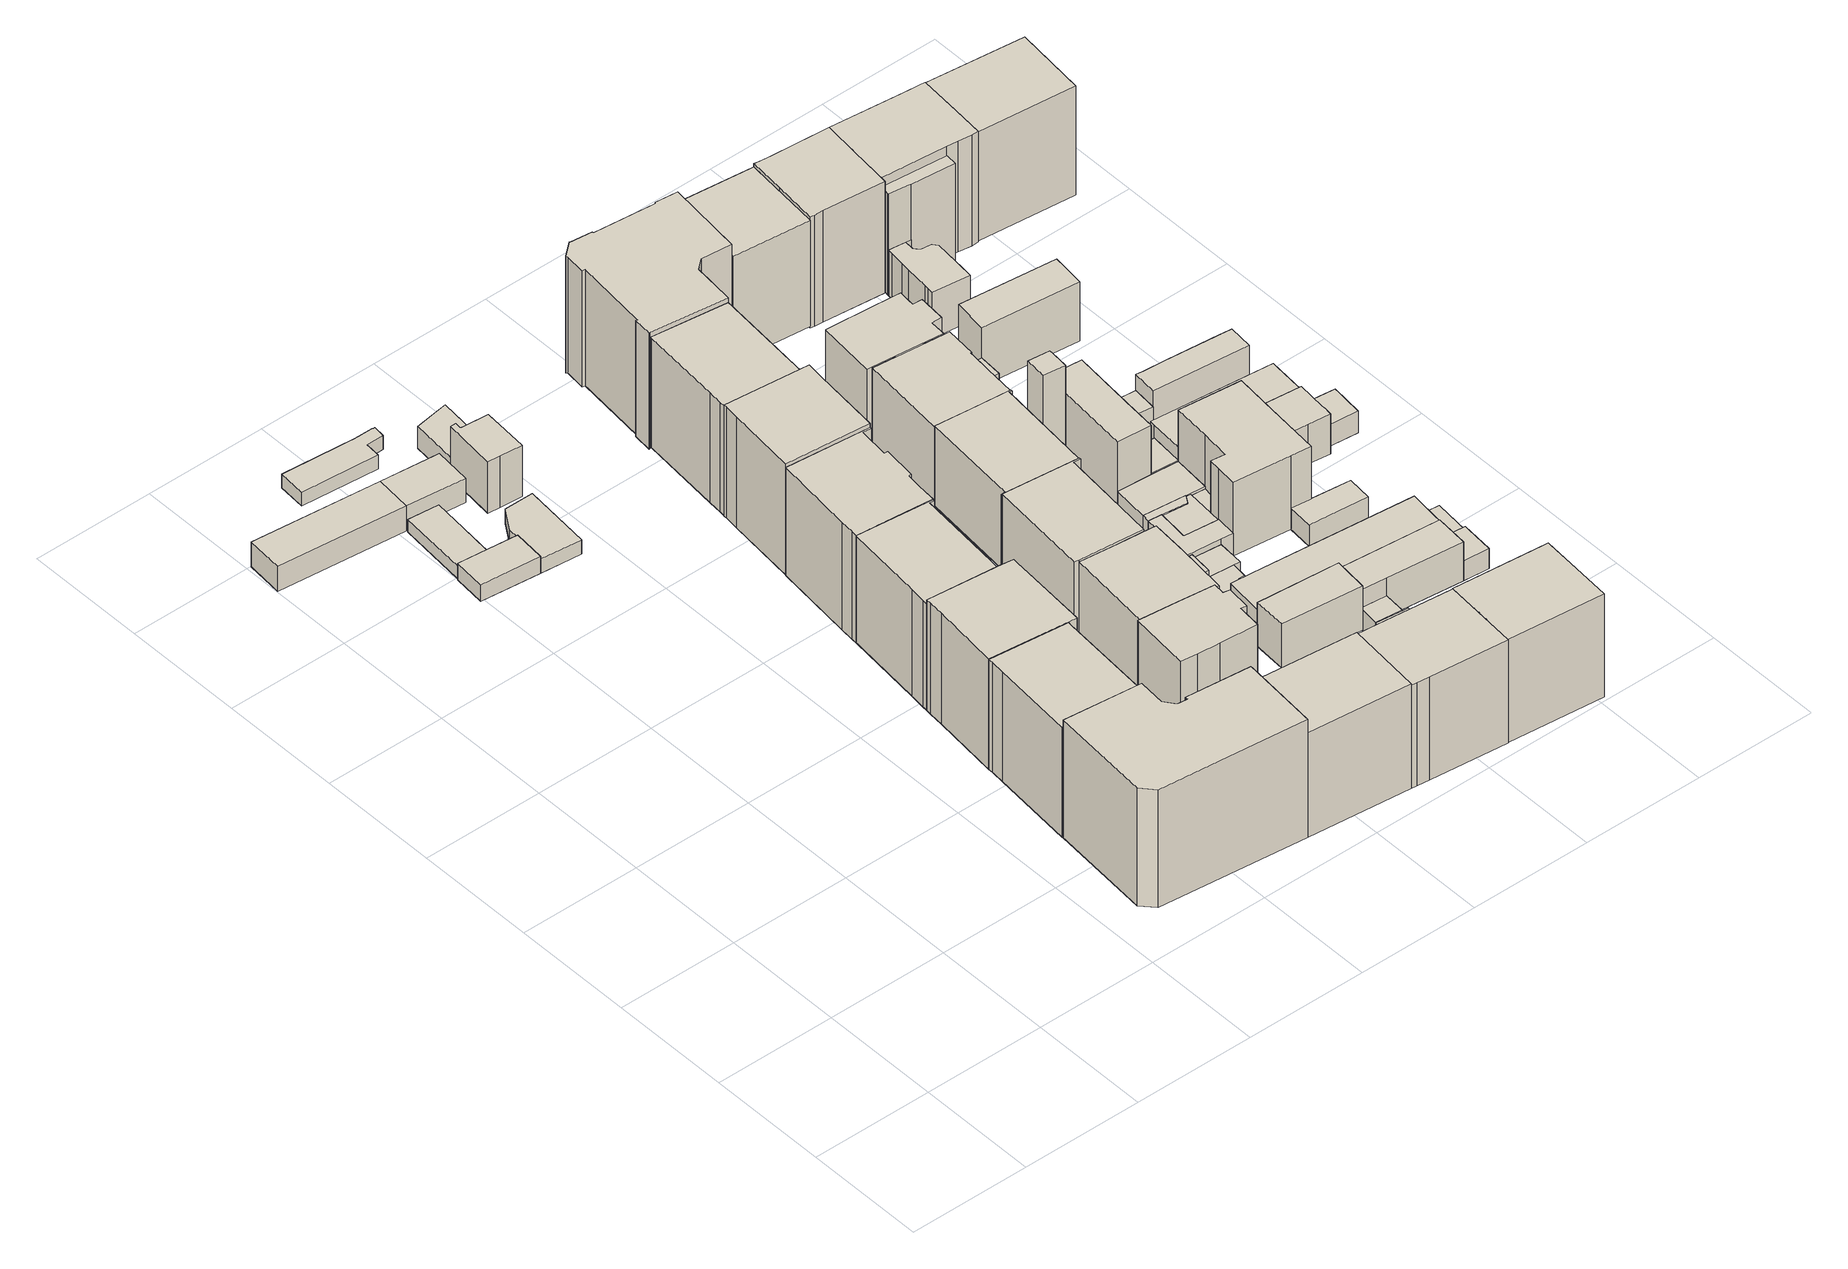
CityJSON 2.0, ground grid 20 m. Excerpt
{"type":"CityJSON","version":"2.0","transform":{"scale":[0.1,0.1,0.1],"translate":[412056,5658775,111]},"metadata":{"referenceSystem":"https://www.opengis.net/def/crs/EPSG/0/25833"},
"CityObjects":{
"building1":{"type":"Building","attributes":{"Dachtyp_tdc":"tdcGableRoof","Gemeindeschluessel":14612000,"Dachneigung":43.12,"QualitaetDacherkennung":6,"Geometrietyp2DReferenz":"3000","measuredHeight":6.98,"function":"31001_2463","roofType":"3100"},"geometry":[{"type":"Solid","lod":"1","boundaries":[[[[0,1,2,3]],[[4,5,6,7]],[[3,5,4,0]],[[2,6,5,3]],[[1,7,6,2]],[[0,4,7,1]]]]}]},
"building2":{"type":"Building","attributes":{"Dachtyp_tdc":"tdcPolyFlatRoof","Gemeindeschluessel":14612000,"Dachneigung":0,"QualitaetDacherkennung":35,"Geometrietyp2DReferenz":"3000","measuredHeight":2.33,"function":"31001_2463","roofType":"1000"},"geometry":[{"type":"Solid","lod":"1","boundaries":[[[[8,9,10,11]],[[12,13,14,15]],[[11,13,12,8]],[[10,14,13,11]],[[9,15,14,10]],[[8,12,15,9]]]]}]},
"building3":{"type":"Building","attributes":{"Gemeindeschluessel":14612000,"Geometrietyp2DReferenz":"3000","function":"31001_2463","roofType":"9999"},"children":["building3-1","building3-2"]},
"building3-1":{"type":"BuildingPart","attributes":{"Dachtyp_tdc":"tdcPolyFlatRoof","Dachneigung":0,"QualitaetDacherkennung":0,"Geometrietyp2DReferenz":"3000","measuredHeight":3,"roofType":"9999"},"parents":["building3"],"geometry":[{"type":"Solid","lod":"1","boundaries":[[[[16,17,18,19,20]],[[21,22,23,24,25]],[[20,22,21,16]],[[19,23,22,20]],[[18,24,23,19]],[[17,25,24,18]],[[16,21,25,17]]]]}]},
"building3-2":{"type":"BuildingPart","attributes":{"Dachtyp_tdc":"tdcPolyFlatRoof","Dachneigung":3.17,"QualitaetDacherkennung":72,"Geometrietyp2DReferenz":"3000","measuredHeight":2.97,"roofType":"2100"},"parents":["building3"],"geometry":[{"type":"Solid","lod":"1","boundaries":[[[[26,27,28,29,30,31]],[[25,24,32,33,34,35]],[[31,24,25,26]],[[30,32,24,31]],[[29,33,32,30]],[[28,34,33,29]],[[27,35,34,28]],[[26,25,35,27]]]]}]},
"building4":{"type":"Building","attributes":{"Dachtyp_tdc":"tdcFreeFormRoof","Gemeindeschluessel":14612000,"Dachneigung":35.13,"QualitaetDacherkennung":29,"Geometrietyp2DReferenz":"3000","measuredHeight":24.06,"function":"31001_9998","roofType":"5000"},"geometry":[{"type":"Solid","lod":"1","boundaries":[[[[36,37,38,39,40,41,42,43,44,45,46]],[[47,48,49,50,51,52,53,54,55,56,57]],[[46,48,47,36]],[[45,49,48,46]],[[44,50,49,45]],[[43,51,50,44]],[[42,52,51,43]],[[41,53,52,42]],[[40,54,53,41]],[[39,55,54,40]],[[38,56,55,39]],[[37,57,56,38]],[[36,47,57,37]]]]}]},
"building5":{"type":"Building","attributes":{"Dachtyp_tdc":"tdcFreeFormRoof","Gemeindeschluessel":14612000,"Dachneigung":31.81,"QualitaetDacherkennung":64,"Geometrietyp2DReferenz":"3000","measuredHeight":22,"function":"31001_9998","roofType":"5000"},"geometry":[{"type":"Solid","lod":"1","boundaries":[[[[58,59,60,61,62,63,64,65,66]],[[67,68,69,70,71,72,73,74,75]],[[66,68,67,58]],[[65,69,68,66]],[[64,70,69,65]],[[63,71,70,64]],[[62,72,71,63]],[[61,73,72,62]],[[60,74,73,61]],[[59,75,74,60]],[[58,67,75,59]]]]}]},
"building6":{"type":"Building","attributes":{"Dachtyp_tdc":"tdcPolyFlatRoof","Gemeindeschluessel":14612000,"Dachneigung":0,"QualitaetDacherkennung":67,"Geometrietyp2DReferenz":"3000","measuredHeight":2.46,"function":"31001_2463","roofType":"1000"},"geometry":[{"type":"Solid","lod":"1","boundaries":[[[[76,77,78,79,80,81,82,83,84]],[[85,86,87,88,89,90,91,92,93]],[[84,86,85,76]],[[83,87,86,84]],[[82,88,87,83]],[[81,89,88,82]],[[80,90,89,81]],[[79,91,90,80]],[[78,92,91,79]],[[77,93,92,78]],[[76,85,93,77]]]]}]},
"building7":{"type":"Building","attributes":{"Dachtyp_tdc":"tdcGableRoof","Gemeindeschluessel":14612000,"Dachneigung":68.55,"QualitaetDacherkennung":6,"Geometrietyp2DReferenz":"3000","measuredHeight":8.43,"function":"31001_2463","roofType":"3100"},"geometry":[{"type":"Solid","lod":"1","boundaries":[[[[94,95,1,0]],[[96,97,98,99]],[[0,97,96,94]],[[1,98,97,0]],[[95,99,98,1]],[[94,96,99,95]]]]}]},
"building8":{"type":"Building","attributes":{"Dachtyp_tdc":"tdcFreeFormRoof","Gemeindeschluessel":14612000,"Dachneigung":28.38,"QualitaetDacherkennung":77,"Geometrietyp2DReferenz":"3000","measuredHeight":21.94,"function":"31001_9998","roofType":"5000"},"geometry":[{"type":"Solid","lod":"1","boundaries":[[[[100,101,102,103,104,105,106,107,108]],[[70,109,110,111,112,113,114,115,116]],[[108,109,70,100]],[[107,110,109,108]],[[106,111,110,107]],[[105,112,111,106]],[[104,113,112,105]],[[103,114,113,104]],[[102,115,114,103]],[[101,116,115,102]],[[100,70,116,101]]]]}]},
"building9":{"type":"Building","attributes":{"Dachtyp_tdc":"tdcGableRoof","Gemeindeschluessel":14612000,"Dachneigung":63.84,"QualitaetDacherkennung":7,"Geometrietyp2DReferenz":"3000","measuredHeight":13.15,"function":"31001_2463","roofType":"3100"},"geometry":[{"type":"Solid","lod":"1","boundaries":[[[[117,118,119,120,121,122,123,124]],[[125,126,127,128,129,130,131,132]],[[124,126,125,117]],[[123,127,126,124]],[[122,128,127,123]],[[121,129,128,122]],[[120,130,129,121]],[[119,131,130,120]],[[118,132,131,119]],[[117,125,132,118]]]]}]},
"building10":{"type":"Building","attributes":{"Dachtyp_tdc":"tdcGableRoof","Gemeindeschluessel":14612000,"Dachneigung":30.08,"QualitaetDacherkennung":78,"Geometrietyp2DReferenz":"3000","measuredHeight":21.01,"function":"31001_9998","roofType":"3100"},"geometry":[{"type":"Solid","lod":"1","boundaries":[[[[133,134,135,136,137,138,139,140,141,142,143,144,145,146]],[[147,148,149,112,150,111,151,152,153,154,155,156,157,158]],[[146,148,147,133]],[[145,149,148,146]],[[144,112,149,145]],[[143,150,112,144]],[[142,111,150,143]],[[141,151,111,142]],[[140,152,151,141]],[[139,153,152,140]],[[138,154,153,139]],[[137,155,154,138]],[[136,156,155,137]],[[135,157,156,136]],[[134,158,157,135]],[[133,147,158,134]]]]}]},
"building11":{"type":"Building","attributes":{"Dachtyp_tdc":"tdcGableRoof","Gemeindeschluessel":14612000,"Dachneigung":33.32,"QualitaetDacherkennung":3,"Geometrietyp2DReferenz":"3000","measuredHeight":5.29,"function":"31001_2463","roofType":"3100"},"geometry":[{"type":"Solid","lod":"1","boundaries":[[[[159,160,161,162,163,164,165,166]],[[167,168,169,170,171,172,173,174]],[[166,168,167,159]],[[165,169,168,166]],[[164,170,169,165]],[[163,171,170,164]],[[162,172,171,163]],[[161,173,172,162]],[[160,174,173,161]],[[159,167,174,160]]]]}]},
"building12":{"type":"Building","attributes":{"Dachtyp_tdc":"tdcFreeFormRoof","Gemeindeschluessel":14612000,"Dachneigung":29.87,"QualitaetDacherkennung":56,"Geometrietyp2DReferenz":"3000","measuredHeight":22.11,"function":"31001_9998","roofType":"5000"},"geometry":[{"type":"Solid","lod":"1","boundaries":[[[[175,176,177,178,179,180,181,182,183,184,185,186,187,188]],[[189,190,191,192,193,194,195,196,197,198,199,200,201,202]],[[188,190,189,175]],[[187,191,190,188]],[[186,192,191,187]],[[185,193,192,186]],[[184,194,193,185]],[[183,195,194,184]],[[182,196,195,183]],[[181,197,196,182]],[[180,198,197,181]],[[179,199,198,180]],[[178,200,199,179]],[[177,201,200,178]],[[176,202,201,177]],[[175,189,202,176]]]]}]},
"building13":{"type":"Building","attributes":{"Dachtyp_tdc":"tdcGableRoof","Gemeindeschluessel":14612000,"Dachneigung":35.1,"QualitaetDacherkennung":63,"Geometrietyp2DReferenz":"3000","measuredHeight":21.14,"function":"31001_9998","roofType":"3100"},"geometry":[{"type":"Solid","lod":"1","boundaries":[[[[203,204,205,206]],[[207,56,55,208]],[[206,56,207,203]],[[205,55,56,206]],[[204,208,55,205]],[[203,207,208,204]]]]}]},
"building14":{"type":"Building","attributes":{"Dachtyp_tdc":"tdcGableRoof","Gemeindeschluessel":14612000,"Dachneigung":27.71,"QualitaetDacherkennung":69,"Geometrietyp2DReferenz":"3000","measuredHeight":16.54,"function":"31001_9998","roofType":"3100"},"geometry":[{"type":"Solid","lod":"1","boundaries":[[[[209,210,211,212,213,214,215,216,217,218,219,220]],[[221,222,223,224,225,226,227,228,229,230,231,232]],[[220,222,221,209]],[[219,223,222,220]],[[218,224,223,219]],[[217,225,224,218]],[[216,226,225,217]],[[215,227,226,216]],[[214,228,227,215]],[[213,229,228,214]],[[212,230,229,213]],[[211,231,230,212]],[[210,232,231,211]],[[209,221,232,210]]]]}]},
"building15":{"type":"Building","attributes":{"Dachtyp_tdc":"tdcFreeFormRoof","Gemeindeschluessel":14612000,"Dachneigung":30.69,"QualitaetDacherkennung":82,"Geometrietyp2DReferenz":"3000","measuredHeight":22.26,"function":"31001_9998","roofType":"5000"},"geometry":[{"type":"Solid","lod":"1","boundaries":[[[[233,234,235,236,237,238,239,240,241]],[[242,243,244,245,246,247,248,249,250]],[[241,243,242,233]],[[240,244,243,241]],[[239,245,244,240]],[[238,246,245,239]],[[237,247,246,238]],[[236,248,247,237]],[[235,249,248,236]],[[234,250,249,235]],[[233,242,250,234]]]]}]},
"building16":{"type":"Building","attributes":{"Gemeindeschluessel":14612000,"Geometrietyp2DReferenz":"3000","function":"31001_9998","roofType":"9999"},"children":["building16-1","building16-2"]},
"building16-1":{"type":"BuildingPart","attributes":{"Dachtyp_tdc":"tdcGableRoof","Dachneigung":32.25,"QualitaetDacherkennung":72,"Geometrietyp2DReferenz":"3000","measuredHeight":16.52,"roofType":"3100"},"parents":["building16"],"geometry":[{"type":"Solid","lod":"1","boundaries":[[[[251,252,253,254,255,256,257,258,259,260]],[[261,262,263,264,265,266,267,268,269,270]],[[259,262,261,260]],[[258,263,262,259]],[[257,264,263,258]],[[256,265,264,257]],[[255,266,265,256]],[[254,267,266,255]],[[253,268,267,254]],[[252,269,268,253]],[[251,270,269,252]],[[260,261,270,251]]]]}]},
"building16-2":{"type":"BuildingPart","attributes":{"Dachtyp_tdc":"tdcPolyFlatRoof","Dachneigung":24.2,"QualitaetDacherkennung":58,"Geometrietyp2DReferenz":"3000","measuredHeight":12.87,"roofType":"2100"},"parents":["building16"],"geometry":[{"type":"Solid","lod":"1","boundaries":[[[[271,272,273,274]],[[261,275,276,262]],[[273,275,261,274]],[[272,276,275,273]],[[271,262,276,272]],[[274,261,262,271]]]]}]},
"building17":{"type":"Building","attributes":{"Dachtyp_tdc":"tdcGableRoof","Gemeindeschluessel":14612000,"Dachneigung":32.93,"QualitaetDacherkennung":82,"Geometrietyp2DReferenz":"3000","measuredHeight":21.91,"function":"31001_9998","roofType":"3100"},"geometry":[{"type":"Solid","lod":"1","boundaries":[[[[277,278,279,280,281,282,283,284,285,286,287]],[[288,289,290,291,292,293,294,295,296,297,298]],[[287,289,288,277]],[[286,290,289,287]],[[285,291,290,286]],[[284,292,291,285]],[[283,293,292,284]],[[282,294,293,283]],[[281,295,294,282]],[[280,296,295,281]],[[279,297,296,280]],[[278,298,297,279]],[[277,288,298,278]]]]}]},
"building18":{"type":"Building","attributes":{"Dachtyp_tdc":"tdcFreeFormRoof","Gemeindeschluessel":14612000,"Dachneigung":36.09,"QualitaetDacherkennung":79,"Geometrietyp2DReferenz":"3000","measuredHeight":16.97,"function":"31001_9998","roofType":"5000"},"geometry":[{"type":"Solid","lod":"1","boundaries":[[[[299,300,301,302,303,304,305]],[[306,307,308,309,310,311,312]],[[305,307,306,299]],[[304,308,307,305]],[[303,309,308,304]],[[302,310,309,303]],[[301,311,310,302]],[[300,312,311,301]],[[299,306,312,300]]]]}]},
"building19":{"type":"Building","attributes":{"Dachtyp_tdc":"tdcFreeFormRoof","Gemeindeschluessel":14612000,"Dachneigung":32.68,"QualitaetDacherkennung":29,"Geometrietyp2DReferenz":"3000","measuredHeight":20.61,"function":"31001_9998","roofType":"5000"},"geometry":[{"type":"Solid","lod":"1","boundaries":[[[[313,314,315,316,317,318,319,320,321,322]],[[323,207,324,208,325,326,327,328,329,330]],[[322,207,323,313]],[[321,324,207,322]],[[320,208,324,321]],[[319,325,208,320]],[[318,326,325,319]],[[317,327,326,318]],[[316,328,327,317]],[[315,329,328,316]],[[314,330,329,315]],[[313,323,330,314]]]]}]},
"building20":{"type":"Building","attributes":{"Dachtyp_tdc":"tdcFreeFormRoof","Gemeindeschluessel":14612000,"Dachneigung":13.14,"QualitaetDacherkennung":28,"Geometrietyp2DReferenz":"3000","measuredHeight":23.07,"function":"31001_9998","roofType":"5000"},"geometry":[{"type":"Solid","lod":"1","boundaries":[[[[331,332,333,334,335,336,337,338,339,340,341,342,343,344,345,346,347,348,349]],[[350,351,352,353,354,355,356,357,358,359,360,361,362,363,364,365,366,367,368]],[[349,351,350,331]],[[348,352,351,349]],[[347,353,352,348]],[[346,354,353,347]],[[345,355,354,346]],[[344,356,355,345]],[[343,357,356,344]],[[342,358,357,343]],[[341,359,358,342]],[[340,360,359,341]],[[339,361,360,340]],[[338,362,361,339]],[[337,363,362,338]],[[336,364,363,337]],[[335,365,364,336]],[[334,366,365,335]],[[333,367,366,334]],[[332,368,367,333]],[[331,350,368,332]]]]}]},
"building21":{"type":"Building","attributes":{"Dachtyp_tdc":"tdcGableRoof","Gemeindeschluessel":14612000,"Dachneigung":30.91,"QualitaetDacherkennung":71,"Geometrietyp2DReferenz":"3000","measuredHeight":16.46,"function":"31001_9998","roofType":"3100"},"geometry":[{"type":"Solid","lod":"1","boundaries":[[[[369,370,371,372,373,374,375,376,377,378,379]],[[380,381,382,383,384,385,386,387,388,389,390]],[[379,381,380,369]],[[378,382,381,379]],[[377,383,382,378]],[[376,384,383,377]],[[375,385,384,376]],[[374,386,385,375]],[[373,387,386,374]],[[372,388,387,373]],[[371,389,388,372]],[[370,390,389,371]],[[369,380,390,370]]]]}]},
"building22":{"type":"Building","attributes":{"Dachtyp_tdc":"tdcPolyFlatRoof","Gemeindeschluessel":14612000,"Dachneigung":3.24,"QualitaetDacherkennung":68,"Geometrietyp2DReferenz":"3000","measuredHeight":8.05,"function":"31001_9998","roofType":"2100"},"geometry":[{"type":"Solid","lod":"1","boundaries":[[[[391,392,393,394,395]],[[396,397,398,399,400]],[[395,397,396,391]],[[394,398,397,395]],[[393,399,398,394]],[[392,400,399,393]],[[391,396,400,392]]]]}]},
"building23":{"type":"Building","attributes":{"Dachtyp_tdc":"tdcPolyFlatRoof","Gemeindeschluessel":14612000,"Dachneigung":4.69,"QualitaetDacherkennung":75,"Geometrietyp2DReferenz":"3000","measuredHeight":3.53,"function":"31001_9998","roofType":"2100"},"geometry":[{"type":"Solid","lod":"1","boundaries":[[[[401,402,403,404,405,406]],[[407,408,409,410,411,412]],[[406,408,407,401]],[[405,409,408,406]],[[404,410,409,405]],[[403,411,410,404]],[[402,412,411,403]],[[401,407,412,402]]]]}]},
"building24":{"type":"Building","attributes":{"Dachtyp_tdc":"tdcPolyFlatRoof","Gemeindeschluessel":14612000,"Dachneigung":6.73,"QualitaetDacherkennung":84,"Geometrietyp2DReferenz":"3000","measuredHeight":3.6,"function":"31001_9998","roofType":"2100"},"geometry":[{"type":"Solid","lod":"1","boundaries":[[[[405,404,413,414,415,416]],[[409,417,418,419,420,410]],[[416,417,409,405]],[[415,418,417,416]],[[414,419,418,415]],[[413,420,419,414]],[[404,410,420,413]],[[405,409,410,404]]]]}]},
"building25":{"type":"Building","attributes":{"Gemeindeschluessel":14612000,"Geometrietyp2DReferenz":"3000","function":"31001_9998","roofType":"9999"},"children":["building25-1","building25-2"]},
"building25-1":{"type":"BuildingPart","attributes":{"Dachtyp_tdc":"tdcPolyFlatRoof","Dachneigung":29.62,"QualitaetDacherkennung":57,"Geometrietyp2DReferenz":"3000","measuredHeight":13.26,"roofType":"2100"},"parents":["building25"],"geometry":[{"type":"Solid","lod":"1","boundaries":[[[[421,422,423,424,425]],[[426,427,428,429,430]],[[425,427,426,421]],[[424,428,427,425]],[[423,429,428,424]],[[422,430,429,423]],[[421,426,430,422]]]]}]},
"building25-2":{"type":"BuildingPart","attributes":{"Dachtyp_tdc":"tdcGableRoof","Dachneigung":30,"QualitaetDacherkennung":81,"Geometrietyp2DReferenz":"3000","measuredHeight":16.38,"roofType":"3100"},"parents":["building25"],"geometry":[{"type":"Solid","lod":"1","boundaries":[[[[431,432,433,434,435,436,437,438,439,440]],[[428,427,426,441,442,443,444,445,446,447]],[[440,427,428,431]],[[439,426,427,440]],[[438,441,426,439]],[[437,442,441,438]],[[436,443,442,437]],[[435,444,443,436]],[[434,445,444,435]],[[433,446,445,434]],[[432,447,446,433]],[[431,428,447,432]]]]}]},
"building26":{"type":"Building","attributes":{"Dachtyp_tdc":"tdcPolyFlatRoof","Gemeindeschluessel":14612000,"Dachneigung":0,"QualitaetDacherkennung":67,"Geometrietyp2DReferenz":"3000","measuredHeight":3.88,"function":"31001_9998","roofType":"1000"},"geometry":[{"type":"Solid","lod":"1","boundaries":[[[[448,449,450,451,452]],[[453,454,455,456,457]],[[452,454,453,448]],[[451,455,454,452]],[[450,456,455,451]],[[449,457,456,450]],[[448,453,457,449]]]]}]},
"building27":{"type":"Building","attributes":{"Dachtyp_tdc":"tdcPolyFlatRoof","Gemeindeschluessel":14612000,"Dachneigung":0,"QualitaetDacherkennung":63,"Geometrietyp2DReferenz":"3000","measuredHeight":4.1,"function":"31001_9998","roofType":"1000"},"geometry":[{"type":"Solid","lod":"1","boundaries":[[[[458,459,460,461,462,463,464]],[[465,466,467,468,469,470,471]],[[464,466,465,458]],[[463,467,466,464]],[[462,468,467,463]],[[461,469,468,462]],[[460,470,469,461]],[[459,471,470,460]],[[458,465,471,459]]]]}]},
"building28":{"type":"Building","attributes":{"Dachtyp_tdc":"tdcGableRoof","Gemeindeschluessel":14612000,"Dachneigung":30.33,"QualitaetDacherkennung":73,"Geometrietyp2DReferenz":"3000","measuredHeight":20.56,"function":"31001_9998","roofType":"3100"},"geometry":[{"type":"Solid","lod":"1","boundaries":[[[[472,473,474,475]],[[476,477,478,479]],[[475,477,476,472]],[[474,478,477,475]],[[473,479,478,474]],[[472,476,479,473]]]]}]},
"building29":{"type":"Building","attributes":{"Dachtyp_tdc":"tdcPolyFlatRoof","Gemeindeschluessel":14612000,"Dachneigung":0,"QualitaetDacherkennung":22,"Geometrietyp2DReferenz":"3000","measuredHeight":3.82,"function":"31001_9998","roofType":"1000"},"geometry":[{"type":"Solid","lod":"1","boundaries":[[[[480,481,482,483,484]],[[485,486,487,488,489]],[[484,486,485,480]],[[483,487,486,484]],[[482,488,487,483]],[[481,489,488,482]],[[480,485,489,481]]]]}]},
"building30":{"type":"Building","attributes":{"Dachtyp_tdc":"tdcFreeFormRoof","Gemeindeschluessel":14612000,"Dachneigung":27.46,"QualitaetDacherkennung":65,"Geometrietyp2DReferenz":"3000","measuredHeight":16.5,"function":"31001_9998","roofType":"5000"},"geometry":[{"type":"Solid","lod":"1","boundaries":[[[[490,491,492,493,494,495,496,497,498,499,500]],[[501,502,503,504,505,506,507,508,509,510,511]],[[500,502,501,490]],[[499,503,502,500]],[[498,504,503,499]],[[497,505,504,498]],[[496,506,505,497]],[[495,507,506,496]],[[494,508,507,495]],[[493,509,508,494]],[[492,510,509,493]],[[491,511,510,492]],[[490,501,511,491]]]]}]},
"building31":{"type":"Building","attributes":{"Gemeindeschluessel":14612000,"Geometrietyp2DReferenz":"3000","function":"31001_9998","roofType":"9999"},"children":["building31-1","building31-2"]},
"building31-1":{"type":"BuildingPart","attributes":{"Dachtyp_tdc":"tdcFreeFormRoof","Dachneigung":35.97,"QualitaetDacherkennung":39,"Geometrietyp2DReferenz":"3000","measuredHeight":4.16,"roofType":"5000"},"parents":["building31"],"geometry":[{"type":"Solid","lod":"1","boundaries":[[[[512,513,514,515,516,517]],[[518,519,520,521,522,523]],[[517,519,518,512]],[[516,520,519,517]],[[515,521,520,516]],[[514,522,521,515]],[[513,523,522,514]],[[512,518,523,513]]]]}]},
"building31-2":{"type":"BuildingPart","attributes":{"Dachtyp_tdc":"tdcPolyFlatRoof","Dachneigung":0,"QualitaetDacherkennung":78,"Geometrietyp2DReferenz":"3000","measuredHeight":3.85,"roofType":"1000"},"parents":["building31"],"geometry":[{"type":"Solid","lod":"1","boundaries":[[[[524,525,526,527,528,529,530]],[[531,532,533,534,523,521,535]],[[530,532,531,524]],[[529,533,532,530]],[[528,534,533,529]],[[527,523,534,528]],[[526,521,523,527]],[[525,535,521,526]],[[524,531,535,525]]]]}]},
"building32":{"type":"Building","attributes":{"Dachtyp_tdc":"tdcPolyFlatRoof","Gemeindeschluessel":14612000,"Dachneigung":2.69,"QualitaetDacherkennung":71,"Geometrietyp2DReferenz":"3000","measuredHeight":7.02,"function":"31001_9998","roofType":"2100"},"geometry":[{"type":"Solid","lod":"1","boundaries":[[[[536,537,538,539,540,541]],[[542,408,407,543,544,545]],[[541,408,542,536]],[[540,407,408,541]],[[539,543,407,540]],[[538,544,543,539]],[[537,545,544,538]],[[536,542,545,537]]]]}]},
"building33":{"type":"Building","attributes":{"Gemeindeschluessel":14612000,"Geometrietyp2DReferenz":"3000","function":"31001_9998","roofType":"9999"},"children":["building33-1","building33-2"]},
"building33-1":{"type":"BuildingPart","attributes":{"Dachtyp_tdc":"tdcFreeFormRoof","Dachneigung":28.21,"QualitaetDacherkennung":51,"Geometrietyp2DReferenz":"3000","measuredHeight":4.18,"roofType":"5000"},"parents":["building33"],"geometry":[{"type":"Solid","lod":"1","boundaries":[[[[464,546,547,548]],[[549,550,534,533]],[[548,550,549,464]],[[547,534,550,548]],[[546,533,534,547]],[[464,549,533,546]]]]}]},
"building33-2":{"type":"BuildingPart","attributes":{"Dachtyp_tdc":"tdcPolyFlatRoof","Dachneigung":2.83,"QualitaetDacherkennung":64,"Geometrietyp2DReferenz":"3000","measuredHeight":4.12,"roofType":"2100"},"parents":["building33"],"geometry":[{"type":"Solid","lod":"1","boundaries":[[[[551,552,553,554,555,556]],[[557,558,559,518,534,550]],[[556,558,557,551]],[[555,559,558,556]],[[554,518,559,555]],[[553,534,518,554]],[[552,550,534,553]],[[551,557,550,552]]]]}]},
"building34":{"type":"Building","attributes":{"Dachtyp_tdc":"tdcPolyFlatRoof","Gemeindeschluessel":14612000,"Dachneigung":5.76,"QualitaetDacherkennung":7,"Geometrietyp2DReferenz":"3000","measuredHeight":18.28,"function":"31001_9998","roofType":"2100"},"geometry":[{"type":"Solid","lod":"1","boundaries":[[[[560,561,562,563,564]],[[565,566,567,568,569]],[[564,566,565,560]],[[563,567,566,564]],[[562,568,567,563]],[[561,569,568,562]],[[560,565,569,561]]]]}]},
"building35":{"type":"Building","attributes":{"Dachtyp_tdc":"tdcFreeFormRoof","Gemeindeschluessel":14612000,"Dachneigung":61.51,"QualitaetDacherkennung":5,"Geometrietyp2DReferenz":"3000","measuredHeight":15.63,"function":"31001_9998","roofType":"5000"},"geometry":[{"type":"Solid","lod":"1","boundaries":[[[[570,571,572,573,574,575,576,577,578]],[[568,567,579,580,581,582,583,584,569]],[[578,567,568,570]],[[577,579,567,578]],[[576,580,579,577]],[[575,581,580,576]],[[574,582,581,575]],[[573,583,582,574]],[[572,584,583,573]],[[571,569,584,572]],[[570,568,569,571]]]]}]},
"building36":{"type":"Building","attributes":{"Dachtyp_tdc":"tdcGableRoof","Gemeindeschluessel":14612000,"Dachneigung":31.12,"QualitaetDacherkennung":70,"Geometrietyp2DReferenz":"3000","measuredHeight":21.09,"function":"31001_9998","roofType":"3100"},"geometry":[{"type":"Solid","lod":"1","boundaries":[[[[585,586,587,588,589,590,591]],[[358,592,593,594,595,596,597]],[[591,592,358,585]],[[590,593,592,591]],[[589,594,593,590]],[[588,595,594,589]],[[587,596,595,588]],[[586,597,596,587]],[[585,358,597,586]]]]}]},
"building37":{"type":"Building","attributes":{"Dachtyp_tdc":"tdcPolyFlatRoof","Gemeindeschluessel":14612000,"Dachneigung":4.67,"QualitaetDacherkennung":77,"Geometrietyp2DReferenz":"3000","measuredHeight":7.21,"function":"31001_9998","roofType":"2100"},"geometry":[{"type":"Solid","lod":"1","boundaries":[[[[598,599,600,601,602]],[[487,545,544,603,488]],[[602,545,487,598]],[[601,544,545,602]],[[600,603,544,601]],[[599,488,603,600]],[[598,487,488,599]]]]}]},
"building38":{"type":"Building","attributes":{"Dachtyp_tdc":"tdcPolyFlatRoof","Gemeindeschluessel":14612000,"Dachneigung":0,"QualitaetDacherkennung":72,"Geometrietyp2DReferenz":"3000","measuredHeight":4.13,"function":"31001_9998","roofType":"1000"},"geometry":[{"type":"Solid","lod":"1","boundaries":[[[[604,605,606,607]],[[559,558,608,609]],[[607,558,559,604]],[[606,608,558,607]],[[605,609,608,606]],[[604,559,609,605]]]]}]},
"building39":{"type":"Building","attributes":{"Dachtyp_tdc":"tdcPolyFlatRoof","Gemeindeschluessel":14612000,"Dachneigung":0,"QualitaetDacherkennung":69,"Geometrietyp2DReferenz":"3000","measuredHeight":13.29,"function":"31001_9998","roofType":"1000"},"geometry":[{"type":"Solid","lod":"1","boundaries":[[[[610,611,612,613,614,615,616,617,618,619]],[[620,470,469,621,622,623,624,625,626,627]],[[619,470,620,610]],[[618,469,470,619]],[[617,621,469,618]],[[616,622,621,617]],[[615,623,622,616]],[[614,624,623,615]],[[613,625,624,614]],[[612,626,625,613]],[[611,627,626,612]],[[610,620,627,611]]]]}]},
"building40":{"type":"Building","attributes":{"Dachtyp_tdc":"tdcFreeFormRoof","Gemeindeschluessel":14612000,"Dachneigung":10.47,"QualitaetDacherkennung":38,"Geometrietyp2DReferenz":"3000","measuredHeight":4.26,"function":"31001_9998","roofType":"5000"},"geometry":[{"type":"Solid","lod":"1","boundaries":[[[[628,629,630,631,632]],[[633,620,627,634,635]],[[632,620,633,628]],[[631,627,620,632]],[[630,634,627,631]],[[629,635,634,630]],[[628,633,635,629]]]]}]},
"building41":{"type":"Building","attributes":{"Dachtyp_tdc":"tdcPolyFlatRoof","Gemeindeschluessel":14612000,"Dachneigung":4.71,"QualitaetDacherkennung":83,"Geometrietyp2DReferenz":"3000","measuredHeight":3.79,"function":"31001_9998","roofType":"2100"},"geometry":[{"type":"Solid","lod":"1","boundaries":[[[[636,637,638,639]],[[603,544,640,641]],[[639,544,603,636]],[[638,640,544,639]],[[637,641,640,638]],[[636,603,641,637]]]]}]},
"building42":{"type":"Building","attributes":{"Dachtyp_tdc":"tdcPolyFlatRoof","Gemeindeschluessel":14612000,"Dachneigung":17,"QualitaetDacherkennung":58,"Geometrietyp2DReferenz":"3000","measuredHeight":3.37,"function":"31001_9998","roofType":"2100"},"geometry":[{"type":"Solid","lod":"1","boundaries":[[[[642,643,644,645]],[[646,647,648,649]],[[645,647,646,642]],[[644,648,647,645]],[[643,649,648,644]],[[642,646,649,643]]]]}]},
"building43":{"type":"Building","attributes":{"Dachtyp_tdc":"tdcGableRoof","Gemeindeschluessel":14612000,"Dachneigung":14.55,"QualitaetDacherkennung":44,"Geometrietyp2DReferenz":"3000","measuredHeight":21.98,"function":"31001_9998","roofType":"3100"},"geometry":[{"type":"Solid","lod":"1","boundaries":[[[[650,651,652,653,654,655,656,657,658,659]],[[660,661,662,663,664,665,666,667,668,669]],[[659,661,660,650]],[[658,662,661,659]],[[657,663,662,658]],[[656,664,663,657]],[[655,665,664,656]],[[654,666,665,655]],[[653,667,666,654]],[[652,668,667,653]],[[651,669,668,652]],[[650,660,669,651]]]]}]},
"building44":{"type":"Building","attributes":{"Dachtyp_tdc":"tdcPolyFlatRoof","Gemeindeschluessel":14612000,"Dachneigung":8.73,"QualitaetDacherkennung":74,"Geometrietyp2DReferenz":"3000","measuredHeight":3.24,"function":"31001_9998","roofType":"2100"},"geometry":[{"type":"Solid","lod":"1","boundaries":[[[[670,671,672,673]],[[674,675,676,677]],[[673,675,674,670]],[[672,676,675,673]],[[671,677,676,672]],[[670,674,677,671]]]]}]},
"building45":{"type":"Building","attributes":{"Dachtyp_tdc":"tdcPolyFlatRoof","Gemeindeschluessel":14612000,"Dachneigung":2.57,"QualitaetDacherkennung":79,"Geometrietyp2DReferenz":"3000","measuredHeight":6.83,"function":"31001_9998","roofType":"2100"},"geometry":[{"type":"Solid","lod":"1","boundaries":[[[[678,679,680,681,682,683]],[[684,685,686,687,688,689]],[[683,685,684,678]],[[682,686,685,683]],[[681,687,686,682]],[[680,688,687,681]],[[679,689,688,680]],[[678,684,689,679]]]]}]},
"building46":{"type":"Building","attributes":{"Dachtyp_tdc":"tdcPolyFlatRoof","Gemeindeschluessel":14612000,"Dachneigung":2.72,"QualitaetDacherkennung":71,"Geometrietyp2DReferenz":"3000","measuredHeight":10.74,"function":"31001_9998","roofType":"2100"},"geometry":[{"type":"Solid","lod":"1","boundaries":[[[[690,691,692,693]],[[694,695,696,697]],[[693,695,694,690]],[[692,696,695,693]],[[691,697,696,692]],[[690,694,697,691]]]]}]},
"building47":{"type":"Building","attributes":{"Dachtyp_tdc":"tdcPolyFlatRoof","Gemeindeschluessel":14612000,"Dachneigung":5.22,"QualitaetDacherkennung":61,"Geometrietyp2DReferenz":"3000","measuredHeight":7.52,"function":"31001_9998","roofType":"2100"},"geometry":[{"type":"Solid","lod":"1","boundaries":[[[[698,699,700,701,702,703,704]],[[626,625,705,706,707,708,709]],[[704,625,626,698]],[[703,705,625,704]],[[702,706,705,703]],[[701,707,706,702]],[[700,708,707,701]],[[699,709,708,700]],[[698,626,709,699]]]]}]},
"building48":{"type":"Building","attributes":{"Dachtyp_tdc":"tdcPolyFlatRoof","Gemeindeschluessel":14612000,"Dachneigung":6.15,"QualitaetDacherkennung":74,"Geometrietyp2DReferenz":"3000","measuredHeight":5.83,"function":"31001_9998","roofType":"2100"},"geometry":[{"type":"Solid","lod":"1","boundaries":[[[[710,711,712,713,714,715,716,717]],[[718,719,720,721,722,723,724,725]],[[717,719,718,710]],[[716,720,719,717]],[[715,721,720,716]],[[714,722,721,715]],[[713,723,722,714]],[[712,724,723,713]],[[711,725,724,712]],[[710,718,725,711]]]]}]},
"building49":{"type":"Building","attributes":{"Gemeindeschluessel":14612000,"Geometrietyp2DReferenz":"3000","function":"31001_9998","roofType":"9999"},"children":["building49-1","building49-2","building49-3"]},
"building49-1":{"type":"BuildingPart","attributes":{"Dachtyp_tdc":"tdcGableRoof","Dachneigung":30.62,"QualitaetDacherkennung":64,"Geometrietyp2DReferenz":"3000","measuredHeight":22.11,"roofType":"3100"},"parents":["building49"],"geometry":[{"type":"Solid","lod":"1","boundaries":[[[[726,727,728,729,730,731,732,654,733,734,735]],[[736,737,738,739,740,741,742,743,744,745,746]],[[735,737,736,726]],[[734,738,737,735]],[[733,739,738,734]],[[654,740,739,733]],[[732,741,740,654]],[[731,742,741,732]],[[730,743,742,731]],[[729,744,743,730]],[[728,745,744,729]],[[727,746,745,728]],[[726,736,746,727]]]]}]},
"building49-2":{"type":"BuildingPart","attributes":{"Dachtyp_tdc":"tdcPolyFlatRoof","Dachneigung":0,"QualitaetDacherkennung":55,"Geometrietyp2DReferenz":"3000","measuredHeight":8.32,"roofType":"1000"},"parents":["building49"],"geometry":[{"type":"Solid","lod":"1","boundaries":[[[[747,748,749,750,751,752,753,754,755,756,757,758,759,760,761,762]],[[763,764,765,766,767,768,769,770,771,772,773,774,775,776,777,778]],[[762,764,763,747]],[[761,765,764,762]],[[760,766,765,761]],[[759,767,766,760]],[[758,768,767,759]],[[757,769,768,758]],[[756,770,769,757]],[[755,771,770,756]],[[754,772,771,755]],[[753,773,772,754]],[[752,774,773,753]],[[751,775,774,752]],[[750,776,775,751]],[[749,777,776,750]],[[748,778,777,749]],[[747,763,778,748]]]]}]},
"building49-3":{"type":"BuildingPart","attributes":{"Dachtyp_tdc":"tdcPolyFlatRoof","Dachneigung":38.26,"QualitaetDacherkennung":36,"Geometrietyp2DReferenz":"3000","measuredHeight":19.29,"roofType":"2100"},"parents":["building49"],"geometry":[{"type":"Solid","lod":"1","boundaries":[[[[779,780,781,782,783,784,785,786]],[[787,764,763,778,788,789,738,737]],[[786,764,787,779]],[[785,763,764,786]],[[784,778,763,785]],[[783,788,778,784]],[[782,789,788,783]],[[781,738,789,782]],[[780,737,738,781]],[[779,787,737,780]]]]}]},
"building50":{"type":"Building","attributes":{"Dachtyp_tdc":"tdcFreeFormRoof","Gemeindeschluessel":14612000,"Dachneigung":14.12,"QualitaetDacherkennung":24,"Geometrietyp2DReferenz":"3000","measuredHeight":4.25,"function":"31001_9998","roofType":"5000"},"geometry":[{"type":"Solid","lod":"1","boundaries":[[[[790,791,792,793,794]],[[795,707,706,705,796]],[[794,707,795,790]],[[793,706,707,794]],[[792,705,706,793]],[[791,796,705,792]],[[790,795,796,791]]]]}]},
"building51":{"type":"Building","attributes":{"Dachtyp_tdc":"tdcGableRoof","Gemeindeschluessel":14612000,"Dachneigung":31.6,"QualitaetDacherkennung":72,"Geometrietyp2DReferenz":"3000","measuredHeight":21.51,"function":"31001_9998","roofType":"3100"},"geometry":[{"type":"Solid","lod":"1","boundaries":[[[[797,798,799,800]],[[801,802,803,804]],[[800,802,801,797]],[[799,803,802,800]],[[798,804,803,799]],[[797,801,804,798]]]]}]}
},
"vertices":[
[212,1316,55],[218,1377,55],[7,1398,55],[1,1337,55],[212,1316,10],[1,1337,10],[7,1398,10],[218,1377,10],
[195,1191,41],[245,1186,41],[257,1301,41],[206,1306,41],[195,1191,18],[206,1306,18],[257,1301,18],[245,1186,18],
[190,1138,46],[288,1128,46],[293,1181,46],[245,1186,46],[195,1191,46],[190,1138,16],[195,1191,16],[245,1186,16],[293,1181,16],[288,1128,16],
[288,1128,42],[355,1121,42],[366,1235,42],[318,1235,42],[295,1199,42],[293,1181,42],[295,1199,16],[318,1235,16],[366,1235,16],[355,1121,16],
[456,96,227],[475,75,227],[720,50,227],[732,177,227],[732,181,227],[625,192,227],[625,187,227],[608,189,227],[595,207,227],[599,252,227],[471,265,227],[456,96,14],[471,265,14],[599,252,14],[595,207,14],[608,189,14],[625,187,14],[625,192,14],[732,181,14],[732,177,14],[720,50,14],[475,75,14],
[469,265,215],[471,265,215],[599,252,215],[611,391,215],[613,414,215],[614,419,215],[484,433,215],[484,425,215],[482,402,215],[469,265,16],[482,402,16],[484,425,16],[484,433,16],[614,419,16],[613,414,16],[611,391,16],[599,252,16],[471,265,16],
[299,1481,34],[295,1481,34],[295,1482,34],[266,1482,34],[143,1492,34],[139,1447,34],[266,1436,34],[268,1461,34],[297,1462,34],[299,1481,9],[297,1462,9],[268,1461,9],[266,1436,9],[139,1447,9],[143,1492,9],[266,1482,9],[295,1482,9],[295,1481,9],
[309,1306,55],[315,1367,55],[309,1306,11],[212,1316,11],[218,1377,11],[315,1367,11],
[484,433,216],[628,418,216],[638,531,216],[640,556,216],[641,563,216],[618,566,216],[499,578,216],[498,569,216],[496,544,216],[496,544,16],[498,569,16],[499,578,16],[618,566,16],[641,563,16],[640,556,16],[638,531,16],[628,418,16],
[331,1352,110],[322,1352,110],[313,1265,110],[333,1263,110],[370,1260,110],[376,1337,110],[340,1340,110],[330,1341,110],[331,1352,17],[330,1341,17],[340,1340,17],[376,1337,17],[370,1260,17],[333,1263,17],[313,1265,17],[322,1352,17],
[635,729,209],[643,728,209],[643,731,209],[578,738,209],[517,744,209],[517,743,209],[517,742,209],[503,612,209],[500,586,209],[499,578,209],[560,571,209],[618,566,209],[619,573,209],[622,599,209],[635,729,16],[622,599,16],[619,573,16],[560,571,16],[500,586,16],[503,612,16],[517,742,16],[517,743,16],[517,744,16],[578,738,16],[643,731,16],[643,728,16],
[363,1338,54],[376,1337,54],[386,1437,54],[373,1435,54],[329,1428,54],[322,1352,54],[331,1352,54],[330,1341,54],[363,1338,15],[330,1341,15],[331,1352,15],[322,1352,15],[329,1428,15],[373,1435,15],[386,1437,15],[376,1337,15],
[654,844,210],[660,895,210],[674,893,210],[674,896,210],[535,909,210],[520,776,210],[518,753,210],[517,744,210],[643,731,210],[644,740,210],[646,763,210],[649,788,210],[654,788,210],[660,844,210],[654,844,15],[660,844,15],[654,788,15],[649,788,15],[646,763,15],[644,740,15],[643,731,15],[517,744,15],[518,753,15],[520,776,15],[535,909,15],[674,896,15],[674,893,15],[660,895,15],
[890,33,203],[903,160,203],[732,177,203],[720,50,203],[890,33,14],[903,160,14],
[727,407,161],[716,306,161],[743,303,161],[781,300,161],[843,295,161],[847,334,161],[857,333,161],[861,372,161],[850,374,161],[852,393,161],[791,400,161],[733,406,161],[727,407,13],[733,406,13],[791,400,13],[852,393,13],[850,374,13],[861,372,13],[857,333,13],[847,334,13],[843,295,13],[781,300,13],[743,303,13],[716,306,13],
[535,909,217],[674,896,217],[686,1010,217],[689,1033,217],[689,1034,217],[690,1039,217],[550,1053,217],[550,1048,217],[547,1024,217],[535,909,16],[547,1024,16],[550,1048,16],[550,1053,16],[690,1039,16],[689,1034,16],[689,1033,16],[686,1010,16],[674,896,16],
[874,539,156],[854,541,156],[812,545,156],[748,552,156],[733,406,156],[797,399,156],[852,393,156],[859,392,156],[865,444,156],[869,483,156],[869,483,11],[865,444,11],[859,392,11],[852,393,11],[797,399,11],[733,406,11],[748,552,11],[812,545,11],[854,541,11],[874,539,11],
[865,444,135],[884,442,135],[888,481,135],[869,483,135],[888,481,11],[884,442,11],
[676,1050,215],[678,1073,215],[691,1207,215],[630,1215,215],[566,1223,215],[566,1220,215],[553,1085,215],[551,1062,215],[550,1053,215],[613,1047,215],[675,1041,215],[676,1050,17],[675,1041,17],[613,1047,17],[550,1053,17],[551,1062,17],[553,1085,17],[566,1220,17],[566,1223,17],[630,1215,17],[691,1207,17],[678,1073,17],
[854,541,160],[871,705,160],[883,704,160],[883,707,160],[757,720,160],[740,553,160],[748,552,160],[854,541,16],[748,552,16],[740,553,16],[757,720,16],[883,707,16],[883,704,16],[871,705,16],
[899,32,200],[920,30,200],[1049,17,200],[1055,81,200],[1060,144,200],[933,157,200],[911,159,200],[903,160,200],[896,97,200],[890,33,200],[899,32,14],[896,97,14],[911,159,14],[933,157,14],[1060,144,14],[1055,81,14],[1049,17,14],[920,30,14],
[580,1413,224],[582,1411,224],[578,1377,224],[583,1376,224],[570,1253,224],[567,1254,224],[564,1223,224],[566,1223,224],[691,1207,224],[698,1276,224],[715,1290,224],[765,1285,224],[780,1413,224],[743,1417,224],[742,1415,224],[640,1425,224],[640,1427,224],[604,1431,224],[603,1432,224],[580,1413,14],[603,1432,14],[604,1431,14],[640,1427,14],[640,1425,14],[742,1415,14],[743,1417,14],[780,1413,14],[765,1285,14],[715,1290,14],[698,1276,14],[691,1207,14],[566,1223,14],[564,1223,14],[567,1254,14],[570,1253,14],[583,1376,14],[578,1377,14],[582,1411,14],
[764,722,158],[757,722,158],[757,720,158],[824,713,158],[883,707,158],[900,871,158],[905,870,158],[905,873,158],[841,879,158],[780,885,158],[780,884,158],[764,722,13],[780,884,13],[780,885,13],[841,879,13],[905,873,13],[905,870,13],[900,871,13],[883,707,13],[824,713,13],[757,720,13],[757,722,13],
[1050,317,94],[1050,321,94],[1056,374,94],[921,385,94],[917,331,94],[1050,317,15],[917,331,15],[921,385,15],[1056,374,15],[1050,321,15],
[964,445,47],[967,478,47],[978,477,47],[981,503,47],[934,507,47],[928,448,47],[964,445,14],[928,448,14],[934,507,14],[981,503,14],[978,477,14],[967,478,14],
[992,502,47],[995,545,47],[937,551,47],[937,532,47],[937,532,14],[937,551,14],[995,545,14],[992,502,14],
[910,926,138],[929,925,138],[932,964,138],[916,966,138],[914,966,138],[910,926,11],[914,966,11],[916,966,11],[932,964,11],[929,925,11],
[916,966,156],[921,1017,156],[911,1018,156],[857,1024,156],[794,1030,156],[780,885,156],[844,879,156],[905,873,156],[910,926,156],[914,966,156],[905,873,11],[844,879,11],[780,885,11],[794,1030,11],[857,1024,11],[911,1018,11],[921,1017,11],
[1042,236,51],[1094,230,51],[1099,280,51],[1089,281,51],[1046,286,51],[1042,236,13],[1046,286,13],[1089,281,13],[1099,280,13],[1094,230,13],
[937,551,57],[995,545,57],[1015,543,57],[1019,577,57],[961,583,57],[967,635,57],[945,637,57],[937,551,16],[945,637,16],[967,635,16],[961,583,16],[1019,577,16],[1015,543,16],[995,545,16],
[1060,144,201],[1049,17,201],[1207,2,201],[1217,129,201],[1060,144,15],[1217,129,15],[1207,2,15],[1049,17,15],
[1046,286,52],[1089,281,52],[1092,317,52],[1050,321,52],[1050,317,52],[1046,286,14],[1050,317,14],[1050,321,14],[1092,317,14],[1089,281,14],
[911,1018,158],[913,1045,158],[930,1044,158],[934,1089,158],[918,1090,158],[921,1118,158],[875,1122,158],[797,1128,158],[796,1128,158],[786,1031,158],[794,1030,158],[911,1018,13],[794,1030,13],[786,1031,13],[796,1128,13],[797,1128,13],[875,1122,13],[921,1118,13],[918,1090,13],[934,1089,13],[930,1044,13],[913,1045,13],
[1049,640,52],[1025,642,52],[1024,629,52],[1021,596,52],[1044,593,52],[1047,626,52],[1049,640,17],[1047,626,17],[1044,593,17],[1021,596,17],[1024,629,17],[1025,642,17],
[961,583,55],[1019,577,55],[1021,596,55],[1025,642,55],[1017,643,55],[1009,630,55],[967,635,55],[961,583,17],[967,635,17],[1009,630,17],[1017,643,17],[1019,577,17],
[921,385,82],[1056,374,82],[1223,359,82],[1230,419,82],[964,445,82],[928,448,82],[921,385,14],[1230,419,14],[1223,359,14],[1056,374,14],
[1009,630,57],[1017,643,57],[947,650,57],[945,637,17],[947,650,17],
[954,710,56],[947,650,56],[1017,643,56],[1049,640,56],[1055,702,56],[1010,706,56],[954,710,17],[1010,706,17],[1055,702,17],
[929,834,196],[965,830,196],[968,862,196],[968,866,196],[932,870,196],[929,834,15],[932,870,15],[968,866,15],[968,862,15],[965,830,15],
[968,862,145],[965,830,145],[954,710,145],[1010,706,145],[1015,761,145],[1026,867,145],[993,870,145],[969,873,145],[968,866,145],[969,873,15],[993,870,15],[1026,867,15],[1015,761,15],[1010,706,15],[954,710,15],
[765,1285,206],[764,1281,206],[890,1268,206],[897,1335,206],[903,1399,206],[780,1412,206],[772,1349,206],[772,1349,14],[780,1412,14],[903,1399,14],[897,1335,14],[890,1268,14],[764,1281,14],
[1050,321,84],[1092,317,84],[1218,304,84],[1223,359,84],[1056,374,84],[1218,304,14],
[1055,702,58],[1060,757,58],[1015,761,58],[1010,706,58],[1015,761,17],[1060,757,17],
[1109,533,149],[1142,529,149],[1151,623,149],[1158,691,149],[1055,702,149],[1049,640,149],[1044,593,149],[1021,596,149],[1019,577,149],[1015,543,149],[1109,533,16],[1021,596,16],[1044,593,16],[1049,640,16],[1055,702,16],[1158,691,16],[1151,623,16],[1142,529,16],
[1105,491,55],[1202,481,55],[1206,522,55],[1142,529,55],[1109,533,55],[1105,491,16],[1206,522,16],[1202,481,16],
[1218,304,50],[1260,300,50],[1265,355,50],[1223,359,50],[1265,355,14],[1260,300,14],
[1077,822,43],[1111,818,43],[1115,859,43],[1081,862,43],[1077,822,15],[1081,862,15],[1115,859,15],[1111,818,15],
[896,1267,212],[912,1266,212],[1013,1256,212],[1021,1327,212],[1028,1388,212],[926,1396,212],[910,1398,212],[903,1399,212],[897,1339,212],[890,1268,212],[896,1267,11],[890,1268,11],[897,1339,11],[903,1399,11],[910,1398,11],[926,1396,11],[1028,1388,11],[1021,1327,11],[1013,1256,11],[912,1266,11],
[1271,415,44],[1230,419,44],[1223,359,44],[1265,355,44],[1271,415,16],[1265,355,16],[1223,359,16],[1230,419,16],
[1055,702,82],[1158,691,82],[1256,681,82],[1262,746,82],[1061,766,82],[1060,757,82],[1055,702,15],[1060,757,15],[1061,766,15],[1262,746,15],[1256,681,15],[1158,691,15],
[986,1026,119],[1146,1009,119],[1153,1065,119],[993,1082,119],[986,1026,13],[993,1082,13],[1153,1065,13],[1146,1009,13],
[1151,623,88],[1213,617,88],[1249,613,88],[1251,626,88],[1251,633,88],[1256,681,88],[1158,691,88],[1256,681,16],[1251,633,16],[1251,626,16],[1249,613,16],[1213,617,16],
[1111,818,72],[1269,803,72],[1273,843,72],[1257,845,72],[1255,845,72],[1165,854,72],[1126,857,72],[1115,859,72],[1111,818,16],[1115,859,16],[1126,857,16],[1165,854,16],[1255,845,16],[1257,845,16],[1273,843,16],[1269,803,16],
[1140,1253,212],[1163,1250,212],[1174,1250,212],[1179,1303,212],[1185,1372,212],[1176,1373,212],[1152,1375,212],[1020,1318,212],[1014,1265,212],[1122,1255,212],[1140,1253,12],[1122,1255,12],[1014,1265,12],[1020,1318,12],[1028,1388,12],[1152,1375,12],[1176,1373,12],[1185,1372,12],[1179,1303,12],[1174,1250,12],[1163,1250,12],
[1048,1243,95],[1012,1247,95],[1011,1239,95],[1008,1215,95],[1006,1199,95],[1002,1161,95],[1001,1153,95],[1000,1144,95],[1061,1136,95],[1063,1154,95],[1069,1210,95],[1063,1218,95],[1045,1220,95],[1038,1228,95],[1039,1243,95],[1048,1242,95],[1048,1243,12],[1048,1242,12],[1039,1243,12],[1038,1228,12],[1045,1220,12],[1063,1218,12],[1069,1210,12],[1063,1154,12],[1061,1136,12],[1000,1144,12],[1001,1153,12],[1002,1161,12],[1006,1199,12],[1008,1215,12],[1011,1239,12],[1012,1247,12],
[1120,1235,196],[1122,1255,196],[1014,1265,196],[1013,1256,196],[1012,1249,196],[1012,1247,196],[1048,1243,196],[1048,1242,196],[1120,1235,12],[1012,1249,12],[1013,1256,12],
[1305,621,55],[1311,675,55],[1256,681,55],[1251,633,55],[1251,626,55],[1305,621,16],[1311,675,16],
[1334,1234,211],[1347,1354,211],[1185,1372,211],[1174,1250,211],[1334,1234,14],[1174,1250,14],[1185,1372,14],[1347,1354,14]
]}
